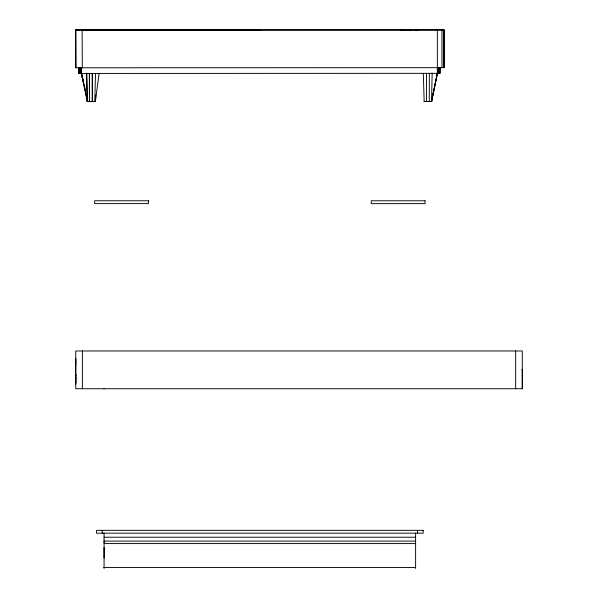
<?xml version="1.0" encoding="UTF-8"?>
<svg xmlns="http://www.w3.org/2000/svg" width="598" height="598" viewBox="0 0 598 598"><rect width="100%" height="100%" fill="white"/><g stroke="black" fill="none" stroke-linecap="round" stroke-linejoin="round"><path stroke-width="0.9" d="M75.752 381.636L75.744 380.754M78.779 72.575L78.801 73.442L440.001 73.33L439.971 67.664L439.911 73.33M82.382 388.737L82.382 350.974M104.074 567.457L104.074 568.1L104.074 533.169M104.074 557.904L104.074 556.94M104.074 556.476L104.074 556.028M104.074 555.482L104.074 554.966M104.074 554.368L104.074 553.808M104.074 553.172L104.074 552.589M104.074 551.947L104.074 551.371M104.074 550.751L104.074 550.212M104.074 549.629L104.074 549.151M104.074 548.643L104.074 547.521M104.074 542.61L104.074 542.065M104.074 540.697L104.074 541.115L415.603 541.115L415.603 540.697M415.603 567.457L415.603 568.1L415.603 533.169M415.603 542.61L415.603 542.065M75.946 67.776L75.744 30.012L75.752 67.776L443.963 67.664L443.955 29.9L443.963 67.664L443.903 29.9L75.714 30.012L79.003 30.012M515.678 388.737L515.678 350.974M522.286 388.737L522.286 350.974L75.752 350.974L75.752 388.737L522.286 388.737L522.286 369.856L521.777 369.856M75.744 379.087L75.744 377.622M75.744 375.073L75.744 375.948M425.44 101.466L431.539 101.466L432.152 73.15M431.786 101.458L431.569 98.722M95.501 73.704L94.79 101.563L87.084 101.57M95.665 95.06L95.501 101.563L92.608 101.563L93.251 101.57M403.411 29.907L400.884 30.02L404.091 30.02L403.643 30.02M415.139 30.012L417.583 29.9L415.139 29.907M99.081 73.704L95.366 101.563M431.651 101.458L437.362 73.33L431.509 101.458L430.971 101.458M431.509 101.466L437.362 73.33L437.347 29.907M113.979 30.02L108.313 30.012M102.168 30.012L104.523 30.012M109.27 29.96L111.721 29.967M118.725 29.967L116.281 29.967M428.43 101.466L427.891 101.458L431.001 101.466M429.91 101.466L430.381 101.466L429.842 101.458M87.757 101.563L89.476 101.57L89.401 73.434L89.408 101.57M423.309 73.606L424.161 101.466M426.187 101.466L426.695 101.466M405.691 30.02L405.078 30.02M81.448 67.776L81.448 73.442L87.308 101.57L88.018 101.563M424.311 101.466L423.997 101.466M82.135 30.012L82.307 67.776M408.045 30.02L410.422 30.012M78.801 67.776L78.801 73.442L81.448 73.442L87.517 101.57M89.476 101.563L91.397 101.57L90.597 101.563M87.816 101.57L88.945 101.57M90.119 101.563L90.889 101.57M91.098 101.563L92.376 101.57L91.606 101.563M92.107 101.563L92.84 101.57M425.529 101.466L427.929 101.466L427.533 101.466M103.85 388.737L104.231 388.737M81.403 30.012L259.838 30.072M400.653 30.02L404.51 30.02M407.731 30.02L411.596 30.012M414.825 30.012L418.189 30.012M78.585 67.768L78.779 73.434M86.65 73.195L87.308 101.57L88.549 101.57M427.891 101.458L429.409 101.466M93.729 101.563L93.55 101.563M104.074 537.228L415.603 537.228M104.074 543.575L415.603 543.575M104.074 567.554L415.603 567.554M424.52 101.466L425.567 101.466M89.655 101.563L90.388 101.57M400.966 30.02L401.415 30.02M87.286 101.57L86.68 73.322M429.304 101.458L429.312 73.33M83.331 81.478L81.418 73.382L83.967 84.176M84.393 85.97L85.237 89.55M443.746 29.9L443.753 67.664M441.952 29.907L441.967 67.664M439.65 67.664L439.65 73.33M439.231 67.664L439.231 73.33M438.678 67.664L438.685 73.33M438.042 67.664L438.042 73.33M426.501 73.337L426.516 101.466M92.301 73.434L92.309 101.57L92.309 73.307M80.76 67.776L80.76 73.442M80.125 67.776L80.125 73.442M79.571 67.776L79.579 73.442M79.153 67.776L79.16 73.442M75.744 358.531L75.752 383.071M443.91 67.664L443.925 30.012L75.789 30.012M417.494 530.336L417.494 533.169M102.183 530.336L102.183 533.169M75.744 358.95L75.744 364.668M75.752 374.109L75.752 384.11M75.767 30.079L76.17 30.124L75.767 30.079M148.446 200.779L94.633 200.771L94.633 203.619L148.446 203.612L148.446 200.771M425.051 200.793L371.238 200.786L371.238 203.634L425.051 203.626L425.058 200.786M423.16 530.336L96.517 530.336L96.517 533.169L423.16 533.169L423.16 530.336"/></g></svg>
